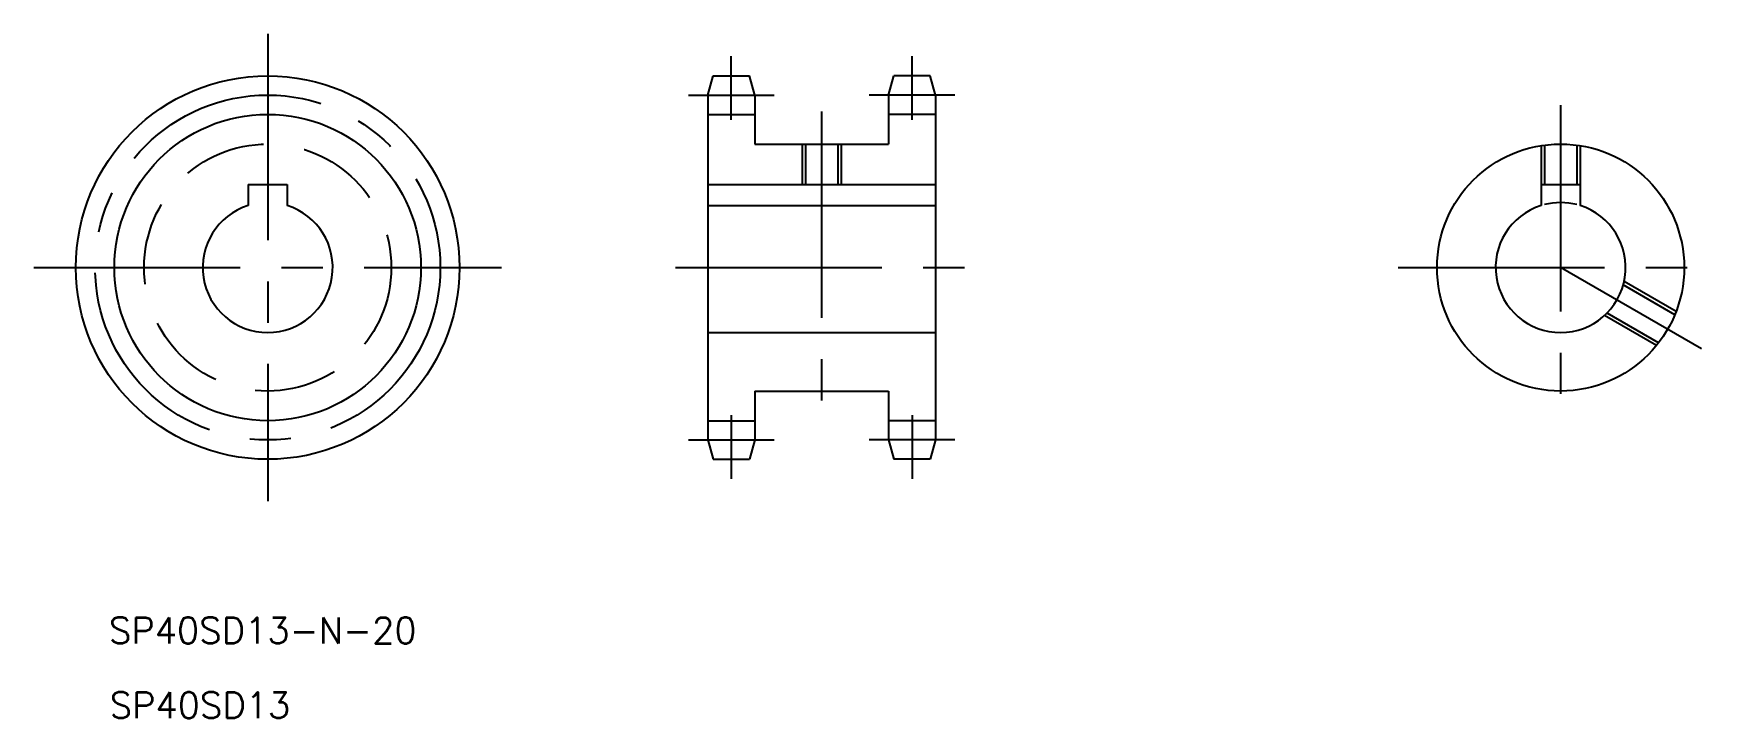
# Model space of a CAD drawing. Extents: x 39 to 299, y 95 to 201.
import ezdxf
from ezdxf.enums import TextEntityAlignment as Align

# ---------------------------------------------------------------- set-up
doc = ezdxf.new("R2010")
doc.units = 0
doc.linetypes.add('CENTER', pattern=[50.8, 31.75, -6.35, 6.35, -6.35])
doc.linetypes.add('DASHED', pattern=[19.05, 12.7, -6.35])
doc.layers.get('0').update_dxf_attribs({"linetype": 'CONTINUOUS'})
doc.layers.add('CENTER', color=1, linetype='CENTER')
doc.styles.get("Standard").update_dxf_attribs({"font": 'txt.shx'})

msp = doc.modelspace()

# ---------------------------------------------------------------- linework, layer by layer
at = {"color": 7, "linetype": 'CONTINUOUS'}
for p, q in [((142.619411, 191.171919), (143.413881, 194.136919)), ((143.413881, 194.136919), (149.024942, 194.136919)), ((149.819411, 191.171919), (149.024942, 194.136919)), ((170.419411, 191.171919), (171.213881, 194.136919)), ((176.824942, 194.136919), (171.213881, 194.136919)), ((177.619411, 191.171919), (176.824942, 194.136919)), ((142.619411, 191.171919), (142.619411, 138.101919)), ((149.819411, 191.176919), (149.819411, 183.636919)), ((170.419411, 191.176919), (170.419411, 183.636919)), ((177.619411, 191.171919), (177.619411, 138.101919)), ((142.619411, 188.206919), (149.819411, 188.206919)), ((177.619411, 188.206919), (170.419411, 188.206919)), ((149.819411, 183.636919), (170.419411, 183.636919)), ((157.619411, 183.636919), (157.619411, 177.436919)), ((162.619411, 183.636919), (162.619411, 177.436919)), ((71.930846, 177.436919), (77.930846, 177.436919)), ((71.930846, 177.436919), (71.930846, 174.176311)), ((77.930846, 177.436919), (77.930846, 174.176311)), ((142.619411, 177.436919), (177.619411, 177.436919)), ((270.754744, 177.436919), (276.754744, 177.436919)), ((270.754744, 177.436919), (270.754744, 174.176311)), ((276.754744, 177.436919), (276.754744, 174.176311)), ((142.619411, 174.176311), (177.619411, 174.176311)), ((142.619411, 154.636919), (177.619411, 154.636919)), ((149.819411, 145.636919), (170.419411, 145.636919)), ((149.819411, 145.636919), (149.819411, 138.101919)), ((154.969411, 145.636919), (154.969411, 145.637019)), ((160.119411, 145.636919), (160.119511, 145.636919)), ((170.419411, 145.636919), (170.419411, 138.101919)), ((142.619411, 141.066919), (149.819411, 141.066919)), ((177.619411, 141.066919), (170.419411, 141.066919)), ((142.619411, 138.101919), (143.413881, 135.136919)), ((149.819411, 138.101919), (149.024942, 135.136919)), ((170.419411, 138.101919), (171.213881, 135.136919)), ((177.619411, 138.101919), (176.824942, 135.136919)), ((143.413881, 135.136919), (149.024942, 135.136919)), ((176.824942, 135.136919), (171.213881, 135.136919))]:
    msp.add_line(p, q, dxfattribs=at)
at = {"color": 3, "linetype": 'CONTINUOUS'}
for p, q in [((157.119411, 183.636919), (157.119411, 177.436919)), ((163.119411, 183.636919), (163.119411, 177.436919))]:
    msp.add_line(p, q, dxfattribs=at)
at = {"color": 3, "linetype": 'DASHED'}
for p, q in [((270.754744, 183.398582), (270.754744, 177.436919)), ((271.254744, 183.471727), (271.254744, 177.436919)), ((276.254744, 183.471727), (276.254744, 177.436919)), ((276.754744, 183.398582), (276.754744, 177.436919)), ((291.316166, 157.384579), (283.389999, 161.960754)), ((291.502821, 157.854164), (283.5161, 162.465299)), ((288.502821, 152.658012), (280.5161, 157.269147)), ((288.816166, 153.054452), (280.889999, 157.630627))]:
    msp.add_line(p, q, dxfattribs=at)
at = {"color": 7, "linetype": 'CONTINUOUS'}
for centre, radius in [((74.930846, 164.636919), 29.5), ((273.754744, 164.636919), 19)]:
    msp.add_circle(centre, radius, dxfattribs=at)
at = {"color": 3, "linetype": 'CONTINUOUS'}
msp.add_circle((74.930846, 164.636919), 23.57, dxfattribs=at)
at = {"color": 3, "linetype": 'DASHED'}
msp.add_circle((74.930846, 164.636919), 19, dxfattribs=at)
at = {"color": 7, "linetype": 'CONTINUOUS'}
for centre in [(74.930846, 164.636919), (273.754744, 164.636919)]:
    msp.add_arc(centre, 10, 107.457603, 72.542397, dxfattribs=at)
at = {"color": 3, "linetype": 'CONTINUOUS'}
msp.add_arc((273.754744, 164.636919), 10, 75.522488, 104.477512, dxfattribs=at)
at = {"layer": 'CENTER', "color": 1, "linetype": 'CENTER'}
for p, q in [((74.930846, 200.604243), (74.930846, 128.669595)), ((146.219411, 187.346919), (146.219411, 197.136919)), ((174.019411, 187.346919), (174.019411, 197.136919)), ((139.619411, 191.171919), (152.819411, 191.171919)), ((180.619411, 191.171919), (167.419411, 191.171919)), ((160.119411, 188.636919), (160.119411, 140.636919)), ((273.754744, 189.636919), (273.754744, 139.636919)), ((38.963522, 164.636919), (110.89817, 164.636919)), ((137.619411, 164.636919), (182.619411, 164.636919)), ((248.754744, 164.636919), (298.754744, 164.636919)), ((295.405379, 152.136919), (273.754744, 164.636919)), ((146.219411, 141.926919), (146.219411, 132.136919)), ((174.019411, 141.926919), (174.019411, 132.136919)), ((139.619411, 138.101919), (152.819411, 138.101919)), ((180.619411, 138.101919), (167.419411, 138.101919))]:
    msp.add_line(p, q, dxfattribs=at)
msp.add_circle((74.930846, 164.636919), 26.535, dxfattribs=at)

# ---------------------------------------------------------------- texts
at = {"color": 7, "linetype": 'CONTINUOUS'}
for s, p in [('SP40SD13-N-20', (74.181037, 105.603819)), ('SP40SD13', (64.519802, 94.093031))]:
    msp.add_text(s, height=4, dxfattribs=at).set_placement(p, align=Align.BOTTOM_CENTER)

doc.saveas('drawing.dxf')
